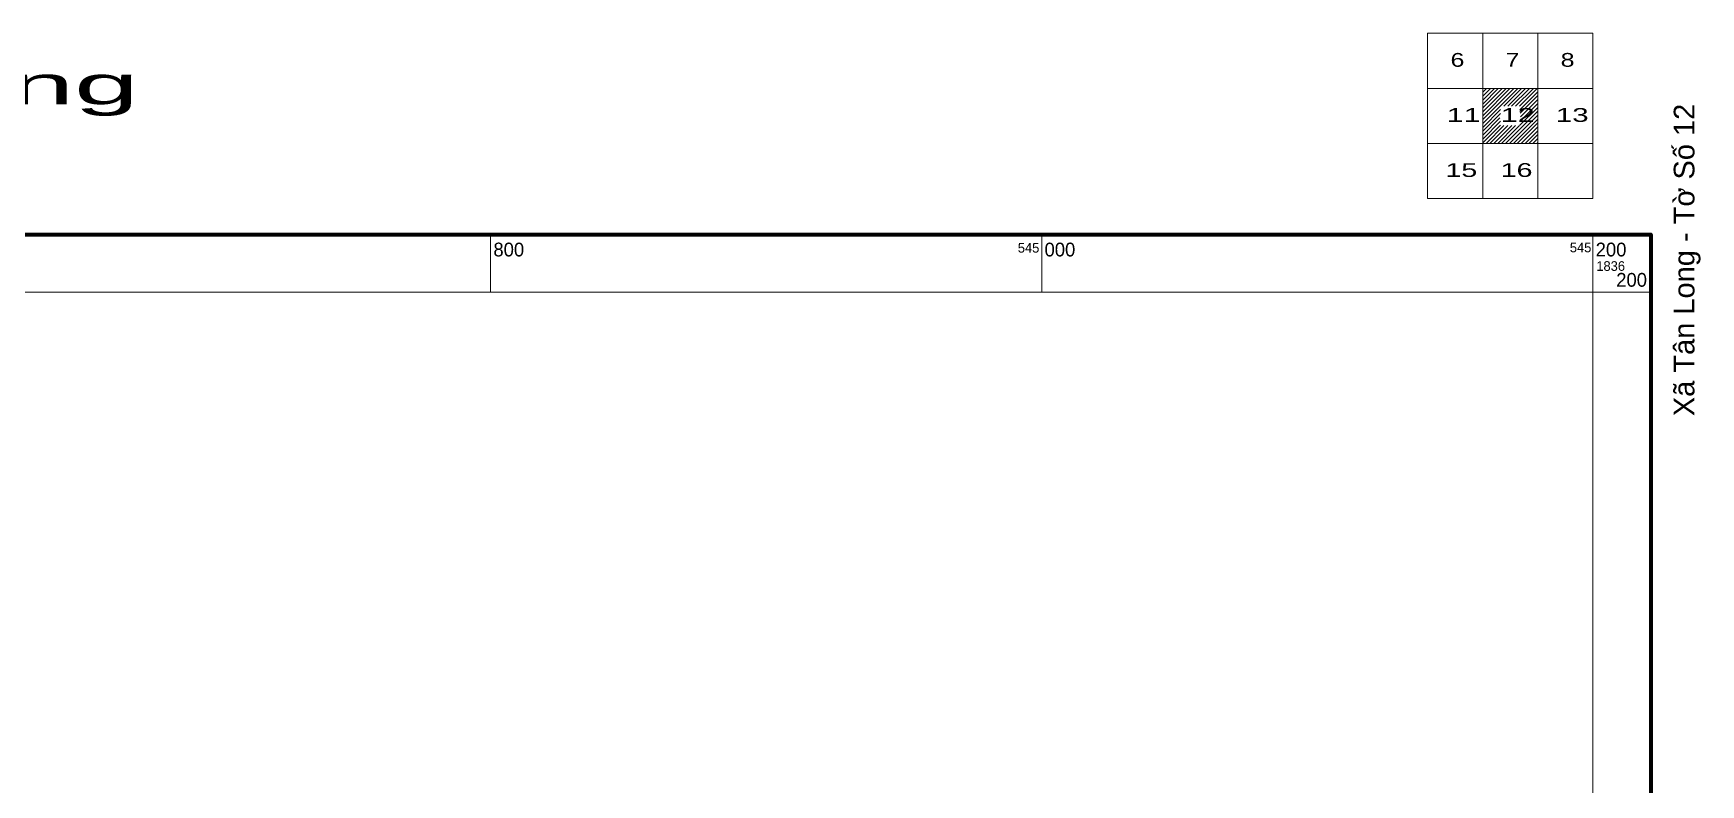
# Model space of a CAD drawing. Header units: metres. Extents: x 543779 to 545239, y 1834729 to 1836294.
# Drawn here: x 544634 to 545239, y 1836021 to 1836294 of the extents above; entities that cross this region are included whole.
import ezdxf
from ezdxf.enums import TextEntityAlignment as Align

# ---------------------------------------------------------------- set-up
doc = ezdxf.new("R2010")
doc.units = ezdxf.units.M
doc.header["$LTSCALE"] = 0.24
doc.header["$PDMODE"] = 32
doc.header["$PDSIZE"] = 0.12
doc.layers.add('63', color=7, linetype='Continuous', lineweight=13)

msp = doc.modelspace()

# ---------------------------------------------------------------- linework, layer by layer
at = {"layer": '63'}
for p, q in [((545160, 1836234), (545160, 1836294)), ((545180, 1836234), (545180, 1836294)), ((545140, 1836274), (545200, 1836274)), ((545160, 1836272.58), (545161.42, 1836274)), ((545160, 1836271.18), (545162.82, 1836274)), ((545160, 1836269.76), (545164.24, 1836274)), ((545160, 1836268.34), (545165.66, 1836274)), ((545160, 1836266.92), (545167.08, 1836274)), ((545160, 1836265.52), (545168.48, 1836274)), ((545160, 1836264.1), (545169.9, 1836274)), ((545160, 1836262.68), (545171.32, 1836274)), ((545160, 1836261.28), (545172.72, 1836274)), ((545167.64, 1836267.5), (545174.14, 1836274)), ((545169.06, 1836267.5), (545175.56, 1836274)), ((545170.48, 1836267.5), (545176.98, 1836274)), ((545171.88, 1836267.5), (545178.38, 1836274)), ((545173.3, 1836267.5), (545179.8, 1836274)), ((545173.5, 1836266.28), (545180, 1836272.78)), ((545173.65, 1836265.03), (545180, 1836271.38)), ((545173.69, 1836263.65), (545180, 1836269.96)), ((545173.8, 1836262.34), (545180, 1836268.54)), ((545160, 1836259.86), (545166.5, 1836266.36)), ((545160, 1836258.44), (545166.45, 1836264.89)), ((545160, 1836257.04), (545166.25, 1836263.28)), ((545160, 1836255.62), (545166.43, 1836262.05)), ((545168.28, 1836254), (545180, 1836265.72)), ((545169.7, 1836254), (545180, 1836264.3)), ((545171.12, 1836254), (545180, 1836262.88)), ((545173.5, 1836260.64), (545180, 1836267.12)), ((545160, 1836254.2), (545166.5, 1836260.7)), ((545161.22, 1836254), (545167.72, 1836260.5)), ((545162.62, 1836254), (545169.12, 1836260.5)), ((545164.04, 1836254), (545170.54, 1836260.5)), ((545165.46, 1836254), (545171.96, 1836260.5)), ((545166.88, 1836254), (545173.36, 1836260.5)), ((545172.52, 1836254), (545180, 1836261.48)), ((545173.94, 1836254), (545180, 1836260.06)), ((545175.36, 1836254), (545180, 1836258.64)), ((545176.76, 1836254), (545180, 1836257.24)), ((545178.18, 1836254), (545180, 1836255.82)), ((545140, 1836254), (545200, 1836254)), ((545179.6, 1836254), (545180, 1836254.4)), ((544800, 1836200), (544800, 1836221)), ((545000, 1836200), (545000, 1836221)), ((545200, 1836200), (545200, 1836221)), ((545200, 1836200), (545221, 1836200))]:
    msp.add_line(p, q, dxfattribs=at)
for points in [[(545140, 1836234), (545200, 1836234), (545200, 1836294), (545140, 1836294)], [(543800, 1836200), (545200, 1836200), (545200, 1834800), (543800, 1834800)]]:
    msp.add_lwpolyline(points, close=True, dxfattribs=at)
at = {"layer": '63', "lineweight": 158}
msp.add_lwpolyline([(543779, 1836221), (545221, 1836221), (545221, 1834779), (543779, 1834779)], close=True, dxfattribs=at)
at = {"layer": '63'}
msp.add_point((545160, 1836274), dxfattribs=at)

# ---------------------------------------------------------------- texts
for s, height, width, p in [('6', 5, 1.35, (545150.84, 1836281.86)), ('7', 5, 1.35, (545170.81, 1836281.86)), ('8', 5, 1.35, (545190.8, 1836281.86)), ('xã Tân Long', 14, 2.25, (544555.2, 1836268.19)), ('11', 5, 1.65, (545153.08, 1836261.86)), ('12', 5, 1.65, (545172.705, 1836261.86)), ('13', 5, 1.6, (545192.485, 1836261.86)), ('15', 5, 1.55, (545152.255, 1836241.86)), ('16', 5, 1.55, (545172.295, 1836241.86))]:
    msp.add_text(s, height=height, dxfattribs=dict(at, width=width)).set_placement(p, align=Align.CENTER)
at = {"layer": '63', "width": 1.05}
msp.add_text('Xã Tân Long - Tờ Số 12', height=7.5, rotation=90, dxfattribs=at).set_placement((545236.83, 1836268.44), align=Align.RIGHT)
at = {"layer": '63'}
for s, height, p in [('800', 5, (544801, 1836213)), ('000', 5, (545001, 1836213)), ('200', 5, (545201, 1836213)), ('1836', 3.5, (545201.23, 1836207.76))]:
    msp.add_text(s, height=height, dxfattribs=at).set_placement(p)
for s, height, p in [('545', 3.5, (544999.1071, 1836214.38)), ('545', 3.5, (545199.4271, 1836214.5)), ('200', 5, (545219.613, 1836202))]:
    msp.add_text(s, height=height, dxfattribs=at).set_placement(p, align=Align.RIGHT)

doc.saveas('drawing.dxf')
